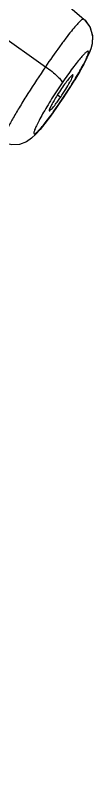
# Model space of a CAD drawing. Extents: x 0 to 1128, y 0 to 827.
# Drawn here: x 279.04 to 280.6, y 635.1 to 650.78 of the extents above; entities that cross this region are included whole.
import ezdxf

# ---------------------------------------------------------------- set-up
doc = ezdxf.new("R2010")
doc.units = 0
doc.header["$LTSCALE"] = 3
doc.header["$MEASUREMENT"] = 0
doc.layers.add('DEF_LAYER_ASSEM_MEMBER', color=7, linetype='CONTINUOUS')

msp = doc.modelspace()

# ---------------------------------------------------------------- linework, layer by layer
at = {"layer": 'DEF_LAYER_ASSEM_MEMBER', "color": 7, "linetype": 'Continuous'}
for p, q in [((279.16, 651.784), (280.421, 650.706)), ((280.421, 650.706), (280.422, 650.705)), ((280.483, 649.914), (280.418, 649.789)), ((280.42, 649.793), (280.337, 649.644)), ((280.339, 649.649), (280.238, 649.479)), ((280.241, 649.483), (280.126, 649.299)), ((280.128, 649.302), (280.004, 649.112)), ((280.005, 649.114), (279.94, 649.018)), ((280.004, 649.112), (279.94, 649.018)), ((279.94, 649.018), (279.872, 648.918))]:
    msp.add_line(p, q, dxfattribs=at)
at = {"layer": 'DEF_LAYER_ASSEM_MEMBER', "color": 9, "linetype": 'Continuous'}
for p, q in [((278.33, 650.665), (279.647, 649.743)), ((279.889, 649.172), (279.954, 649.13)), ((279.943, 649.026), (279.94, 649.018))]:
    msp.add_line(p, q, dxfattribs=at)
at = {"layer": 'DEF_LAYER_ASSEM_MEMBER', "color": 7, "linetype": 'Continuous'}
for points in [[(280.421, 650.705), (280.448, 650.681), (280.55, 650.536), (280.599, 650.361), (280.591, 650.207), (280.563, 650.102), (280.527, 650.01)], [(280.421, 650.705), (280.437, 650.691), (280.544, 650.55), (280.597, 650.374), (280.593, 650.215), (280.565, 650.107), (280.529, 650.015), (280.48, 649.909)], [(279.872, 648.918), (279.748, 648.745), (279.636, 648.597), (279.538, 648.476), (279.45, 648.378), (279.366, 648.299), (279.26, 648.227), (279.12, 648.173), (278.966, 648.162), (278.814, 648.198), (278.773, 648.217)]]:
    msp.add_lwpolyline(points, dxfattribs=at)
for centre, radius, start, end in [((283.587, 646.841), 4.373, 145.7509, 147.8959), ((276.621, 651.4), 4.033, 324.2863, 325.7472)]:
    msp.add_arc(centre, radius, start, end, dxfattribs=at)
at = {"layer": 'DEF_LAYER_ASSEM_MEMBER', "color": 9, "linetype": 'Continuous'}
for points, start_tangent, end_tangent in [([(234.6, 635.096), (236.596, 638.049), (238.816, 641.437), (241.237, 645.197), (243.919, 649.202), (246.88, 653.339), (250.086, 657.524), (253.456, 661.704), (256.903, 665.835), (263.771, 673.706), (270.202, 680.679), (279.697, 690.614)], (0.544815, 0.838556), (0.694865, 0.71914)), ([(280.421, 650.706), (280.393, 650.7), (280.341, 650.657), (280.267, 650.577), (280.171, 650.463), (280.058, 650.318), (279.93, 650.146), (279.647, 649.743)], (-0.760197, 0.649693), (-0.562988, -0.826465)), ([(279.943, 649.026), (280.157, 649.352), (280.255, 649.511), (280.341, 649.658), (280.413, 649.788), (280.467, 649.897), (280.502, 649.979), (280.512, 650.01), (280.517, 650.032), (280.516, 650.047), (280.51, 650.054), (280.498, 650.053), (280.482, 650.044), (280.434, 650.003), (280.369, 649.932), (280.288, 649.835), (280.195, 649.713), (280.092, 649.573), (279.985, 649.418)], (0.563137, 0.826364), (-0.563138, -0.826363)), ([(279.647, 649.743), (279.291, 649.2), (279.131, 648.942), (278.993, 648.709), (278.884, 648.512), (278.809, 648.359), (278.771, 648.259), (278.767, 648.23), (278.773, 648.217)], (-0.563198, -0.826322), (0.889601, -0.456739)), ([(279.647, 649.743), (279.779, 649.644), (279.893, 649.546), (279.964, 649.466), (279.985, 649.418)], (0.819228, -0.573467), (-0.104772, -0.994496)), ([(279.985, 649.418), (279.771, 649.092), (279.674, 648.933), (279.588, 648.787), (279.516, 648.656), (279.462, 648.547), (279.426, 648.464), (279.416, 648.433), (279.411, 648.41), (279.412, 648.395), (279.417, 648.387), (279.445, 648.396), (279.492, 648.437), (279.558, 648.508), (279.639, 648.607), (279.733, 648.729), (279.836, 648.871), (279.943, 649.026)], (-0.563138, -0.826363), (0.563137, 0.826364))]:
    msp.add_spline(points, degree=3, dxfattribs=dict(at, start_tangent=start_tangent, end_tangent=end_tangent))
at = {"layer": 'DEF_LAYER_ASSEM_MEMBER', "color": 7, "linetype": 'Continuous'}
for points, start_tangent, end_tangent in [([(279.954, 649.13), (280.056, 649.287), (280.141, 649.43), (280.172, 649.487), (280.193, 649.533), (280.203, 649.564), (280.202, 649.578)], (0.563137, 0.826364), (-0.760502, 0.649336)), ([(280.202, 649.578), (280.193, 649.577), (280.177, 649.565), (280.126, 649.51), (280.055, 649.419), (279.972, 649.303)], (-0.760502, 0.649336), (-0.563138, -0.826363)), ([(279.883, 649.166), (279.82, 649.062), (279.769, 648.972), (279.736, 648.903), (279.722, 648.862)], (-0.531812, -0.846862), (-0.114154, -0.993463)), ([(279.725, 648.852), (279.744, 648.862), (279.781, 648.899), (279.833, 648.962), (279.895, 649.046)], (0.889918, -0.456121), (0.584022, 0.811738)), ([(279.722, 648.862), (279.722, 648.856), (279.725, 648.852)], (-0.114154, -0.993463), (0.889918, -0.456121))]:
    msp.add_spline(points, degree=3, dxfattribs=dict(at, start_tangent=start_tangent, end_tangent=end_tangent))

doc.saveas('drawing.dxf')
